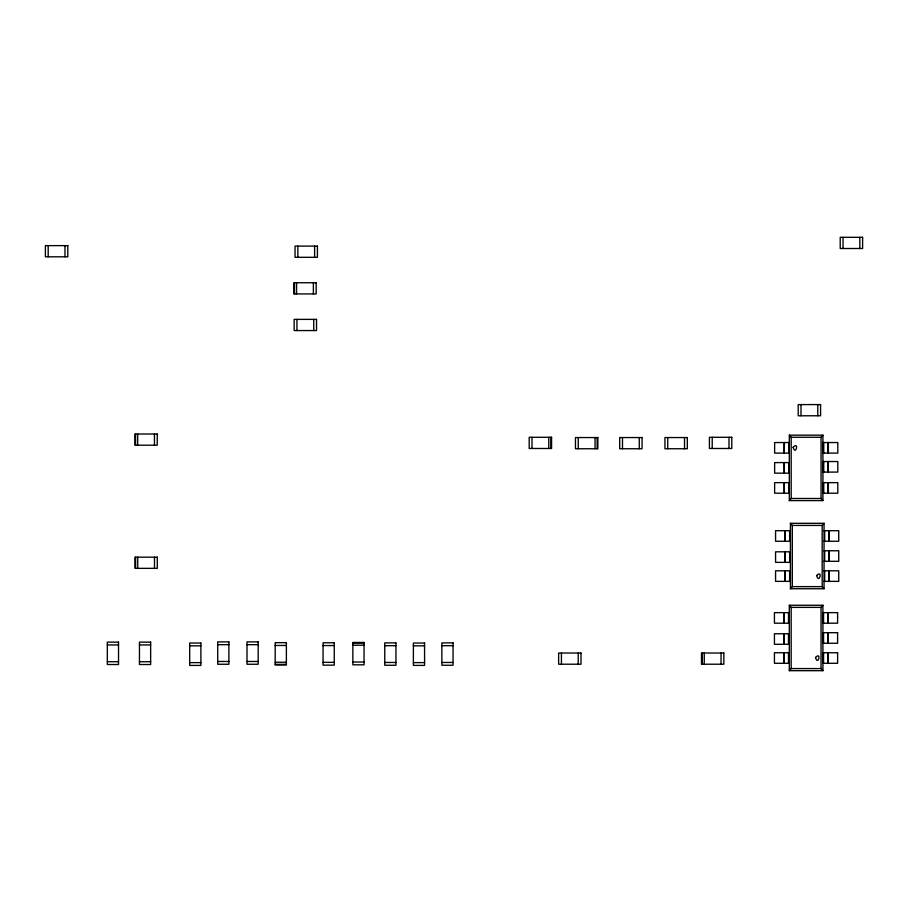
<?xml version="1.0" encoding="UTF-8"?>
<svg xmlns="http://www.w3.org/2000/svg" width="908" height="908" viewBox="0 0 908 908"><rect width="100%" height="100%" fill="white"/><g stroke="black" fill="none" stroke-linecap="round" stroke-linejoin="round"><path stroke-width="1.36" d="M822.932 500.592L821.07 498.481L821.07 437.27L822.932 435.159L789.324 435.159L789.324 500.592L822.932 500.592L822.932 435.159M789.324 500.592L791.186 498.481L791.186 437.27L789.324 435.159M824.055 588.747L822.183 586.636L822.183 525.426L824.055 523.314L790.437 523.314L790.437 588.747L824.055 588.747L824.055 523.314M790.437 588.747L792.309 586.636L792.309 525.426L790.437 523.314M822.92 670.683L821.048 668.572L821.048 607.373L822.92 605.261L789.302 605.261L789.302 670.683L822.92 670.683L822.92 605.261M789.302 670.683L791.174 668.572L791.174 607.373L789.302 605.261M791.186 437.27L821.07 437.27M789.506 442.548L774.638 442.548L774.638 453.103L789.506 453.103M822.932 442.548L837.812 442.548L837.812 453.103L822.932 453.103M822.932 461.536L837.812 461.536L837.812 472.092L822.932 472.092M789.506 462.592L774.638 462.592L774.638 473.147L789.506 473.147M789.506 482.647L774.638 482.647L774.638 493.203L789.506 493.203M822.932 482.647L837.812 482.647L837.812 493.203L822.932 493.203M791.186 498.481L821.07 498.481M792.309 525.426L822.183 525.426M790.437 530.703L775.568 530.703L775.568 541.259L790.437 541.259M823.862 530.703L838.742 530.703L838.742 541.259L823.862 541.259M823.862 550.759L838.742 550.759L838.742 561.303L823.862 561.303M790.437 551.814L775.568 551.814L775.568 562.358L790.437 562.358M790.437 570.803L775.568 570.803L775.568 581.358L790.437 581.358M823.862 570.803L838.742 570.803L838.742 581.358L823.862 581.358M792.309 586.636L822.183 586.636M791.174 607.373L821.048 607.373M789.302 612.639L774.433 612.639L774.433 623.194L789.302 623.194M789.302 633.75L774.433 633.75L774.433 644.305L789.302 644.305M352.86 643.136L364.051 643.136M217.716 644.68L228.895 644.68M246.999 644.68L258.178 644.68M107.337 644.941L118.528 644.941M139.457 644.941L150.649 644.941M352.86 645.236L364.051 645.236M275.192 645.463L286.383 645.463M323.066 645.565L334.257 645.565M384.754 645.679L395.945 645.679M441.867 645.679L453.047 645.679M189.693 645.838L200.884 645.838M413.378 645.826L424.569 645.826M789.302 652.75L774.433 652.75L774.433 663.294L789.302 663.294M217.716 661.467L228.895 661.467M246.999 661.467L258.178 661.467M107.337 661.716L118.528 661.716M139.457 661.716L150.649 661.716M352.86 662.023L364.051 662.023M275.192 662.25L286.383 662.25M323.066 662.352L334.257 662.352M384.754 662.465L395.945 662.465M441.867 662.465L453.047 662.465M189.693 662.624L200.884 662.624M413.378 662.613L424.569 662.613M275.192 664.35L286.383 664.35M791.174 668.572L821.048 668.572M859.808 237.317L859.808 248.508M843.021 237.317L843.021 248.508M829.288 530.703L829.288 541.259M829.288 550.759L829.288 561.303M829.288 570.803L829.288 581.358M829.095 530.703L829.095 541.259M829.095 550.759L829.095 561.303M829.095 570.803L829.095 581.358M829.015 530.703L829.015 541.259M829.015 550.759L829.015 561.303M829.015 570.803L829.015 581.358M828.346 442.548L828.346 453.103M828.346 461.536L828.346 472.092M828.346 482.647L828.346 493.203M828.141 612.639L828.141 623.194M828.141 632.694L828.141 643.25M828.141 652.75L828.141 663.294M827.96 612.639L827.96 623.194M827.96 632.694L827.96 643.25M827.96 652.75L827.96 663.294M827.88 612.639L827.88 623.194M827.88 632.694L827.88 643.25M827.88 652.75L827.88 663.294M824.68 530.703L824.68 541.259M824.68 550.759L824.68 561.303M824.68 570.803L824.68 581.358M823.749 442.548L823.749 453.103M823.749 461.536L823.749 472.092M823.749 482.647L823.749 493.203M823.545 612.639L823.545 623.194M823.545 632.694L823.545 643.25M823.545 652.75L823.545 663.294M823.125 442.548L823.125 453.103M823.125 461.536L823.125 472.092M823.125 482.647L823.125 493.203M817.79 404.582L817.79 415.773M801.004 404.582L801.004 415.773M790.255 530.703L790.255 541.259M790.255 551.814L790.255 562.358M790.255 570.803L790.255 581.358M789.631 530.703L789.631 541.259M789.631 551.814L789.631 562.358M789.631 570.803L789.631 581.358M789.12 612.639L789.12 623.194M789.12 633.75L789.12 644.305M789.12 652.75L789.12 663.294M788.689 442.548L788.689 453.103M788.689 462.592L788.689 473.147M788.689 482.647L788.689 493.203M788.485 612.639L788.485 623.194M788.485 633.75L788.485 644.305M788.485 652.75L788.485 663.294M785.295 530.703L785.216 541.259M785.216 551.814L785.295 562.358M785.295 570.803L785.216 581.358M785.023 530.703L785.023 541.259M785.023 551.814L785.023 562.358M785.023 570.803L785.023 581.358M784.364 442.548L784.285 453.103M784.285 462.592L784.364 473.147M784.285 482.647L784.364 493.203M784.092 442.548L784.092 453.103M784.092 462.592L784.092 473.147M784.092 482.647L784.092 493.203M784.081 612.639L784.16 623.194M784.081 633.75L784.16 644.305M784.16 652.75L784.081 663.294M783.888 612.639L783.888 623.194M783.888 633.75L783.888 644.305M783.888 652.75L783.888 663.294M728.999 437.293L728.999 448.484M721.054 653.022L721.054 664.213M712.212 437.293L712.212 448.484M704.268 653.022L704.268 664.213M702.168 653.022L702.168 664.213M684.519 437.554L684.519 448.745M667.732 437.554L667.732 448.745M639.266 437.554L639.266 448.745M622.491 437.554L622.491 448.745M597.146 437.554L597.146 448.745M595.058 437.554L595.058 448.745M578.271 437.554L578.271 448.745M578.214 653.022L578.214 664.213M561.428 653.022L561.428 664.213M550.872 437.293L550.872 448.484M548.773 437.293L548.773 448.484M531.997 437.293L531.997 448.484M314.622 246.113L314.622 257.304M313.737 319.378L313.737 330.557M313.374 282.74L313.374 293.931M297.847 246.113L297.847 257.304M296.95 319.378L296.95 330.557M296.587 282.74L296.587 293.931M294.498 282.74L294.498 293.931M154.496 557.171L154.496 568.351M154.462 434.013L154.462 445.204M137.675 434.013L137.675 445.204M137.71 557.171L137.71 568.351M135.576 434.013L135.576 445.204M135.61 557.171L135.61 568.351M64.979 245.625L64.979 256.805M48.192 245.625L48.192 256.805M793.115 447.281C795.624 456.361 799.449 440.845 793.115 447.281M816.644 575.536C819.152 584.616 822.977 569.1 816.644 575.536M815.509 657.471C818.017 666.551 821.831 651.036 815.509 657.471M862.6 237.317L840.218 237.317L840.218 248.508L862.6 248.508L862.6 237.317M67.782 245.625L45.4 245.625L45.4 256.805L67.782 256.805L67.782 245.625M317.425 246.113L295.043 246.113L295.043 257.304L317.425 257.304L317.425 246.113M316.177 282.74L293.795 282.74L293.795 293.931L316.177 293.931L316.177 282.74M316.529 319.378L294.158 319.378L294.158 330.557L316.529 330.557L316.529 319.378M820.582 404.582L798.2 404.582L798.2 415.773L820.582 415.773L820.582 404.582M157.254 434.013L134.872 434.013L134.872 445.204L157.254 445.204L157.254 434.013M551.576 437.293L529.194 437.293L529.194 448.484L551.576 448.484L551.576 437.293M731.791 437.293L709.409 437.293L709.409 448.484L731.791 448.484L731.791 437.293M597.85 437.554L575.468 437.554L575.468 448.745L597.85 448.745L597.85 437.554M642.07 437.554L619.687 437.554L619.687 448.745L642.07 448.745L642.07 437.554M687.311 437.554L664.94 437.554L664.94 448.745L687.311 448.745L687.311 437.554M157.288 557.171L134.917 557.171L134.917 568.351L157.288 568.351L157.288 557.171M837.607 612.639L822.727 612.639L822.727 623.194L837.607 623.194L837.607 612.639M837.607 632.694L822.727 632.694L822.727 643.25L837.607 643.25L837.607 632.694M228.895 641.888L217.716 641.888L217.716 664.259L228.895 664.259L228.895 641.888M258.178 641.888L246.999 641.888L246.999 664.259L258.178 664.259L258.178 641.888M118.528 642.138L107.337 642.138L107.337 664.52L118.528 664.52L118.528 642.138M150.649 642.138L139.457 642.138L139.457 664.52L150.649 664.52L150.649 642.138M364.051 642.444L352.86 642.444L352.86 664.815L364.051 664.815L364.051 642.444M286.383 642.671L275.192 642.671L275.192 665.042L286.383 665.042L286.383 642.671M334.257 642.773L323.066 642.773L323.066 665.144L334.257 665.144L334.257 642.773M200.884 643.034L189.693 643.034L189.693 665.416L200.884 665.416L200.884 643.034M395.945 642.887L384.754 642.887L384.754 665.258L395.945 665.258L395.945 642.887M424.569 643.034L413.378 643.034L413.378 665.405L424.569 665.405L424.569 643.034M453.047 642.887L441.867 642.887L441.867 665.258L453.047 665.258L453.047 642.887M837.607 652.75L822.727 652.75L822.727 663.294L837.607 663.294L837.607 652.75M581.006 653.022L558.636 653.022L558.636 664.213L581.006 664.213L581.006 653.022M723.846 653.022L701.475 653.022L701.475 664.213L723.846 664.213L723.846 653.022M828.164 453.103L828.164 442.548L828.085 453.103M828.164 472.092L828.164 461.536L828.085 472.092M828.164 493.203L828.164 482.647L828.085 493.203"/></g></svg>
